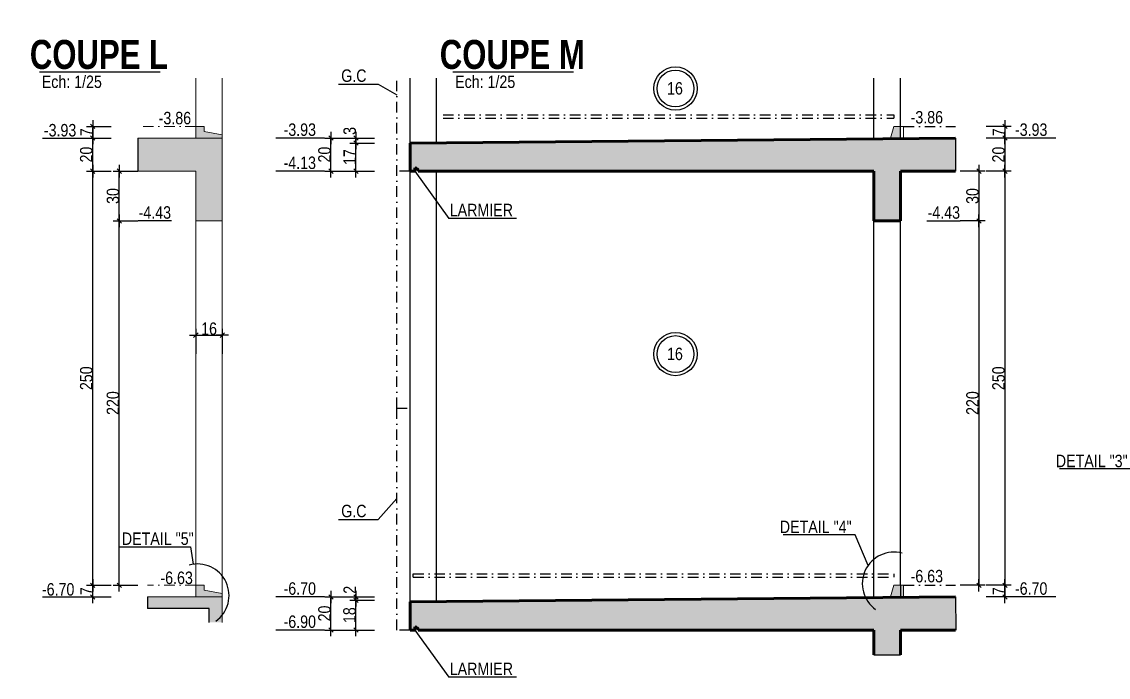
# Model space of a CAD drawing. Header units: millimetres. Extents: x 0 to 26138, y -32652 to 0.
# Drawn here: x 21548 to 22860, y -31818 to -31027 of the extents above; entities that cross this region are included whole.
import ezdxf
from ezdxf.enums import TextEntityAlignment as Align

# ---------------------------------------------------------------- set-up
doc = ezdxf.new("R2010")
doc.units = ezdxf.units.MM
doc.linetypes.add('TIRETPTX2', pattern=[50.8, 25.4, -12.7, 0, -12.7])
for name, color, linetype in [('01_cote_gen', 4, 'Continuous'), ('01_linteaux', 2, 'Continuous'), ('01_poch_BN', 9, 'Continuous'), ('01_poch_murs', 253, 'Continuous'), ('01_texte', 230, 'Continuous'), ('AA_COTES', 2, 'Continuous')]:
    doc.layers.add(name, color=color, linetype=linetype)
doc.layers.add('01_murs_coup', color=5, linetype='Continuous', lineweight=60)
doc.layers.add('01_tram_axes', color=2, linetype='TIRETPTX2', lineweight=9)
doc.styles.add('ARIAL NA', font='ARIALN.TTF')
doc.styles.add('impact', font='impact.ttf')
doc.styles.add('STYLE2', font='ARIALN.TTF')
doc.dimstyles.new('JB25', dxfattribs={"dimscale": 0.1, "dimtxt": 150, "dimasz": 15, "dimexe": 0.1, "dimexo": 0.1, "dimgap": 0.09, "dimtad": 1, "dimdec": 1, "dimlfac": 0.5, "dimdsep": 46, "dimtxsty": 'STYLE2', "dimblk1": 'BOND_G', "dimblk2": 'BOND_D', "dimsah": 1, "dimcen": 1.5, "dimdle": 0.01, "dimse1": 1, "dimse2": 1, "dimclrd": 4, "dimclre": 2, "dimclrt": 6, "dimazin": 2, "dimtfac": 2.333333, "dimtdec": 1, "dimtix": 1, "dimtmove": 2, "dimatfit": 3, "dimldrblk": 'BOND_G', "dimfxl": 1, "dimtolj": 1, "dimtzin": 0, "dimarcsym": 0})

# ---------------------------------------------------------------- blocks, each defined once
blk = doc.blocks.new('BOND_G')
at = {"layer": 'AA_COTES', "color": 0}
for p, q in [((0, -5), (0, 15)), ((5, 0), (-5, 0)), ((1.77, 1.77), (-1.77, -1.77))]:
    blk.add_line(p, q, dxfattribs=at)
blk = doc.blocks.new('BOND_D')
at = {"layer": 'AA_COTES', "color": 0}
for p, q in [((5, 0), (-5, 0)), ((-1.77, -1.77), (1.77, 1.77)), ((0, 5), (0, -15))]:
    blk.add_line(p, q, dxfattribs=at)
blk = doc.blocks.new('*D3387')
at = {"layer": '01_cote_gen', "color": 4, "lineweight": -2, "ltscale": 0.1, "transparency": 16777216}
blk.add_line((21759.7, -31405.2), (21788.7, -31405.2), dxfattribs=at)
at = {"layer": 'Defpoints', "color": 0, "ltscale": 0.1, "transparency": 16777216}
for p in [(21758.2, -31416.1), (21790.2, -31405.2), (21790.2, -31413.5)]:
    blk.add_point(p, dxfattribs=at)
at = {"layer": '01_cote_gen', "color": 4, "lineweight": -2, "ltscale": 0.1, "transparency": 16777216, "xscale": 1.5, "yscale": 1.5, "zscale": 1.5, "rotation": 180}
blk.add_blockref('BOND_G', (21758.2, -31405.2), dxfattribs=at)
at = {"layer": '01_cote_gen', "color": 4, "lineweight": -2, "ltscale": 0.1, "transparency": 16777216, "xscale": 1.5, "yscale": 1.5, "zscale": 1.5}
blk.add_blockref('BOND_D', (21790.2, -31405.2), dxfattribs=at)
at = {"layer": '01_cote_gen', "color": 6, "ltscale": 0.1, "transparency": 16777216, "insert": (21774.2, -31397.5), "char_height": 15, "attachment_point": 5, "style": 'STYLE2'}
blk.add_mtext('\\A1;16', dxfattribs=at)
blk = doc.blocks.new('*D3388')
at = {"layer": '01_cote_gen', "color": 4, "lineweight": -2, "ltscale": 0.1, "transparency": 16777216}
blk.add_line((21633.7, -31719.7), (21633.7, -31708.7), dxfattribs=at)
at = {"layer": 'Defpoints', "color": 0, "ltscale": 0.1, "transparency": 16777216}
for p in [(21633.7, -31707.2), (21700, -31707.2), (21700, -31721.2)]:
    blk.add_point(p, dxfattribs=at)
at = {"layer": '01_cote_gen', "color": 4, "lineweight": -2, "ltscale": 0.1, "transparency": 16777216, "xscale": 1.5, "yscale": 1.5, "zscale": 1.5}
for name, p, rotation in [('BOND_D', (21633.7, -31707.2), 90), ('BOND_G', (21633.7, -31721.2), 270)]:
    blk.add_blockref(name, p, dxfattribs=dict(at, rotation=rotation))
at = {"layer": '01_cote_gen', "color": 6, "ltscale": 0.1, "transparency": 16777216, "insert": (21626.2, -31714.2), "char_height": 15, "attachment_point": 5, "rotation": 90, "style": 'STYLE2'}
blk.add_mtext('\\A1;7', dxfattribs=at)
blk = doc.blocks.new('*D3389')
at = {"layer": '01_cote_gen', "color": 4, "lineweight": -2, "ltscale": 0.1, "transparency": 16777216}
blk.add_line((21633.7, -31705.7), (21633.7, -31208.7), dxfattribs=at)
at = {"layer": 'Defpoints', "color": 0, "ltscale": 0.1, "transparency": 16777216}
for p in [(21633.7, -31207.2), (21688.4, -31207.2), (21656.2, -31707.2)]:
    blk.add_point(p, dxfattribs=at)
at = {"layer": '01_cote_gen', "color": 4, "lineweight": -2, "ltscale": 0.1, "transparency": 16777216, "xscale": 1.5, "yscale": 1.5, "zscale": 1.5}
for name, p, rotation in [('BOND_D', (21633.7, -31207.2), 90), ('BOND_G', (21633.7, -31707.2), 270)]:
    blk.add_blockref(name, p, dxfattribs=dict(at, rotation=rotation))
at = {"layer": '01_cote_gen', "color": 6, "ltscale": 0.1, "transparency": 16777216, "insert": (21626, -31457.2), "char_height": 15, "attachment_point": 5, "rotation": 90, "style": 'STYLE2'}
blk.add_mtext('\\A1;250', dxfattribs=at)
blk = doc.blocks.new('*D3390')
at = {"layer": '01_cote_gen', "color": 4, "lineweight": -2, "ltscale": 0.1, "transparency": 16777216}
blk.add_line((21633.7, -31205.7), (21633.7, -31168.7), dxfattribs=at)
at = {"layer": 'Defpoints', "color": 0, "ltscale": 0.1, "transparency": 16777216}
for p in [(21633.7, -31167.2), (21688.4, -31167.2), (21688.4, -31207.2)]:
    blk.add_point(p, dxfattribs=at)
at = {"layer": '01_cote_gen', "color": 4, "lineweight": -2, "ltscale": 0.1, "transparency": 16777216, "xscale": 1.5, "yscale": 1.5, "zscale": 1.5}
for name, p, rotation in [('BOND_D', (21633.7, -31167.2), 90), ('BOND_G', (21633.7, -31207.2), 270)]:
    blk.add_blockref(name, p, dxfattribs=dict(at, rotation=rotation))
at = {"layer": '01_cote_gen', "color": 6, "ltscale": 0.1, "transparency": 16777216, "insert": (21626, -31187.2), "char_height": 15, "attachment_point": 5, "rotation": 90, "style": 'STYLE2'}
blk.add_mtext('\\A1;20', dxfattribs=at)
blk = doc.blocks.new('*D3391')
at = {"layer": '01_cote_gen', "color": 4, "lineweight": -2, "ltscale": 0.1, "transparency": 16777216}
blk.add_line((21665.8, -31265.7), (21665.8, -31208.7), dxfattribs=at)
at = {"layer": 'Defpoints', "color": 0, "ltscale": 0.1, "transparency": 16777216}
for p in [(21665.8, -31207.2), (21758.2, -31207.2), (21758.2, -31267.2)]:
    blk.add_point(p, dxfattribs=at)
at = {"layer": '01_cote_gen', "color": 4, "lineweight": -2, "ltscale": 0.1, "transparency": 16777216, "xscale": 1.5, "yscale": 1.5, "zscale": 1.5}
for name, p, rotation in [('BOND_D', (21665.8, -31207.2), 90), ('BOND_G', (21665.8, -31267.2), 270)]:
    blk.add_blockref(name, p, dxfattribs=dict(at, rotation=rotation))
at = {"layer": '01_cote_gen', "color": 6, "ltscale": 0.1, "transparency": 16777216, "insert": (21658.2, -31237.2), "char_height": 15, "attachment_point": 5, "rotation": 90, "style": 'STYLE2'}
blk.add_mtext('\\A1;30', dxfattribs=at)
blk = doc.blocks.new('*D3392')
at = {"layer": '01_cote_gen', "color": 4, "lineweight": -2, "ltscale": 0.1, "transparency": 16777216}
blk.add_line((21665.8, -31705.7), (21665.8, -31268.7), dxfattribs=at)
at = {"layer": 'Defpoints', "color": 0, "ltscale": 0.1, "transparency": 16777216}
for p in [(21665.8, -31267.2), (21688.3, -31267.2), (21699.8, -31707.2)]:
    blk.add_point(p, dxfattribs=at)
at = {"layer": '01_cote_gen', "color": 4, "lineweight": -2, "ltscale": 0.1, "transparency": 16777216, "xscale": 1.5, "yscale": 1.5, "zscale": 1.5}
for name, p, rotation in [('BOND_D', (21665.8, -31267.2), 90), ('BOND_G', (21665.8, -31707.2), 270)]:
    blk.add_blockref(name, p, dxfattribs=dict(at, rotation=rotation))
at = {"layer": '01_cote_gen', "color": 6, "ltscale": 0.1, "transparency": 16777216, "insert": (21658.2, -31487.2), "char_height": 15, "attachment_point": 5, "rotation": 90, "style": 'STYLE2'}
blk.add_mtext('\\A1;220', dxfattribs=at)
blk = doc.blocks.new('*D3393')
at = {"layer": '01_cote_gen', "color": 4, "lineweight": -2, "ltscale": 0.1, "transparency": 16777216}
blk.add_line((21633.7, -31165.7), (21633.7, -31154.7), dxfattribs=at)
at = {"layer": 'Defpoints', "color": 0, "ltscale": 0.1, "transparency": 16777216}
for p in [(21633.7, -31153.2), (21698.8, -31153.2), (21698.8, -31167.2)]:
    blk.add_point(p, dxfattribs=at)
at = {"layer": '01_cote_gen', "color": 4, "lineweight": -2, "ltscale": 0.1, "transparency": 16777216, "xscale": 1.5, "yscale": 1.5, "zscale": 1.5}
for name, p, rotation in [('BOND_D', (21633.7, -31153.2), 90), ('BOND_G', (21633.7, -31167.2), 270)]:
    blk.add_blockref(name, p, dxfattribs=dict(at, rotation=rotation))
at = {"layer": '01_cote_gen', "color": 6, "ltscale": 0.1, "transparency": 16777216, "insert": (21626.2, -31160.2), "char_height": 15, "attachment_point": 5, "rotation": 90, "style": 'STYLE2'}
blk.add_mtext('\\A1;7', dxfattribs=at)
blk = doc.blocks.new('*D3394')
at = {"layer": '01_cote_gen', "color": 4, "lineweight": -2, "transparency": 16777216}
blk.add_line((22735.1, -31708.7), (22735.1, -31719.7), dxfattribs=at)
at = {"layer": 'Defpoints', "color": 0, "transparency": 16777216}
for p in [(22712.1, -31707.2, 10), (22712.1, -31721.2), (22735.1, -31721.2)]:
    blk.add_point(p, dxfattribs=at)
at = {"layer": '01_cote_gen', "color": 4, "lineweight": -2, "transparency": 16777216, "xscale": 1.5, "yscale": 1.5, "zscale": 1.5}
for name, p, rotation in [('BOND_G', (22735.1, -31707.2), 90), ('BOND_D', (22735.1, -31721.2), 270)]:
    blk.add_blockref(name, p, dxfattribs=dict(at, rotation=rotation))
at = {"layer": '01_cote_gen', "color": 6, "transparency": 16777216, "insert": (22727.6, -31714.2), "char_height": 15, "attachment_point": 5, "rotation": 90, "style": 'STYLE2'}
blk.add_mtext('\\A1;7', dxfattribs=at)
blk = doc.blocks.new('*D3395')
at = {"layer": '01_cote_gen', "color": 4, "lineweight": -2, "transparency": 16777216}
blk.add_line((22735.1, -31154.7), (22735.1, -31165.7), dxfattribs=at)
at = {"layer": 'Defpoints', "color": 0, "transparency": 16777216}
for p in [(22712.1, -31153.2, 10), (22712.1, -31167.2), (22735.1, -31167.2)]:
    blk.add_point(p, dxfattribs=at)
at = {"layer": '01_cote_gen', "color": 4, "lineweight": -2, "transparency": 16777216, "xscale": 1.5, "yscale": 1.5, "zscale": 1.5}
for name, p, rotation in [('BOND_G', (22735.1, -31153.2), 90), ('BOND_D', (22735.1, -31167.2), 270)]:
    blk.add_blockref(name, p, dxfattribs=dict(at, rotation=rotation))
at = {"layer": '01_cote_gen', "color": 6, "transparency": 16777216, "insert": (22727.6, -31160.2), "char_height": 15, "attachment_point": 5, "rotation": 90, "style": 'STYLE2'}
blk.add_mtext('\\A1;7', dxfattribs=at)
blk = doc.blocks.new('*D3396')
at = {"layer": '01_cote_gen', "color": 4, "lineweight": -2, "ltscale": 0.1, "transparency": 16777216}
blk.add_line((22735.1, -31168.7), (22735.1, -31205.7), dxfattribs=at)
at = {"layer": 'Defpoints', "color": 0, "ltscale": 0.1, "transparency": 16777216}
for p in [(22679.2, -31167.2), (22679.2, -31207.2), (22735.1, -31207.2)]:
    blk.add_point(p, dxfattribs=at)
at = {"layer": '01_cote_gen', "color": 4, "lineweight": -2, "ltscale": 0.1, "transparency": 16777216, "xscale": 1.5, "yscale": 1.5, "zscale": 1.5}
for name, p, rotation in [('BOND_G', (22735.1, -31167.2), 90), ('BOND_D', (22735.1, -31207.2), 270)]:
    blk.add_blockref(name, p, dxfattribs=dict(at, rotation=rotation))
at = {"layer": '01_cote_gen', "color": 6, "ltscale": 0.1, "transparency": 16777216, "insert": (22727.4, -31187.2), "char_height": 15, "attachment_point": 5, "rotation": 90, "style": 'STYLE2'}
blk.add_mtext('\\A1;20', dxfattribs=at)
blk = doc.blocks.new('*D3397')
at = {"layer": '01_cote_gen', "color": 4, "lineweight": -2, "ltscale": 0.1, "transparency": 16777216}
blk.add_line((22703.7, -31208.7), (22703.7, -31265.7), dxfattribs=at)
at = {"layer": 'Defpoints', "color": 0, "ltscale": 0.1, "transparency": 16777216}
for p in [(22614.5, -31207.2), (22581.2, -31267.2), (22703.7, -31267.2)]:
    blk.add_point(p, dxfattribs=at)
at = {"layer": '01_cote_gen', "color": 4, "lineweight": -2, "ltscale": 0.1, "transparency": 16777216, "xscale": 1.5, "yscale": 1.5, "zscale": 1.5}
for name, p, rotation in [('BOND_G', (22703.7, -31207.2), 90), ('BOND_D', (22703.7, -31267.2), 270)]:
    blk.add_blockref(name, p, dxfattribs=dict(at, rotation=rotation))
at = {"layer": '01_cote_gen', "color": 6, "ltscale": 0.1, "transparency": 16777216, "insert": (22696, -31237.2), "char_height": 15, "attachment_point": 5, "rotation": 90, "style": 'STYLE2'}
blk.add_mtext('\\A1;30', dxfattribs=at)
blk = doc.blocks.new('*D3398')
at = {"layer": '01_cote_gen', "color": 4, "lineweight": -2, "ltscale": 0.1, "transparency": 16777216}
blk.add_line((22735.1, -31208.7), (22735.1, -31705.7), dxfattribs=at)
at = {"layer": 'Defpoints', "color": 0, "ltscale": 0.1, "transparency": 16777216}
for p in [(22647.8, -31207.2), (22648.3, -31707.2), (22735.1, -31707.2)]:
    blk.add_point(p, dxfattribs=at)
at = {"layer": '01_cote_gen', "color": 4, "lineweight": -2, "ltscale": 0.1, "transparency": 16777216, "xscale": 1.5, "yscale": 1.5, "zscale": 1.5}
for name, p, rotation in [('BOND_G', (22735.1, -31207.2), 90), ('BOND_D', (22735.1, -31707.2), 270)]:
    blk.add_blockref(name, p, dxfattribs=dict(at, rotation=rotation))
at = {"layer": '01_cote_gen', "color": 6, "ltscale": 0.1, "transparency": 16777216, "insert": (22727.4, -31457.2), "char_height": 15, "attachment_point": 5, "rotation": 90, "style": 'STYLE2'}
blk.add_mtext('\\A1;250', dxfattribs=at)
blk = doc.blocks.new('*D3400')
at = {"layer": '01_cote_gen', "color": 4, "lineweight": -2, "ltscale": 0.1, "transparency": 16777216}
blk.add_line((21951.5, -31205.7), (21951.5, -31174.7), dxfattribs=at)
at = {"layer": 'Defpoints', "color": 0, "ltscale": 0.1, "transparency": 16777216}
for p in [(21951.5, -31173.2), (22016.8, -31173.2), (22016.8, -31207.2)]:
    blk.add_point(p, dxfattribs=at)
at = {"layer": '01_cote_gen', "color": 4, "lineweight": -2, "ltscale": 0.1, "transparency": 16777216, "xscale": 1.5, "yscale": 1.5, "zscale": 1.5}
for name, p, rotation in [('BOND_D', (21951.5, -31173.2), 90), ('BOND_G', (21951.5, -31207.2), 270)]:
    blk.add_blockref(name, p, dxfattribs=dict(at, rotation=rotation))
at = {"layer": '01_cote_gen', "color": 6, "ltscale": 0.1, "transparency": 16777216, "insert": (21944, -31190.2), "char_height": 15, "attachment_point": 5, "rotation": 90, "style": 'STYLE2'}
blk.add_mtext('\\A1;17', dxfattribs=at)
blk = doc.blocks.new('*D3401')
at = {"layer": '01_cote_gen', "color": 4, "lineweight": -2, "ltscale": 0.1, "transparency": 16777216}
blk.add_line((21951.5, -31171.7), (21951.5, -31168.7), dxfattribs=at)
at = {"layer": 'Defpoints', "color": 0, "ltscale": 0.1, "transparency": 16777216}
for p in [(21951.5, -31167.2), (22469, -31167.2), (21974, -31173.2)]:
    blk.add_point(p, dxfattribs=at)
at = {"layer": '01_cote_gen', "color": 4, "lineweight": -2, "ltscale": 0.1, "transparency": 16777216, "xscale": 1.5, "yscale": 1.5, "zscale": 1.5}
for name, p, rotation in [('BOND_D', (21951.5, -31167.2), 90), ('BOND_G', (21951.5, -31173.2), 270)]:
    blk.add_blockref(name, p, dxfattribs=dict(at, rotation=rotation))
at = {"layer": '01_cote_gen', "color": 6, "ltscale": 0.1, "transparency": 16777216, "insert": (21944, -31158.6), "char_height": 15, "attachment_point": 5, "rotation": 90, "style": 'STYLE2'}
blk.add_mtext('\\A1;3', dxfattribs=at)
blk = doc.blocks.new('*D3399')
at = {"layer": '01_cote_gen', "color": 4, "lineweight": -2, "ltscale": 0.1, "transparency": 16777216}
blk.add_line((21921.3, -31205.7), (21921.3, -31168.7), dxfattribs=at)
at = {"layer": 'Defpoints', "color": 0, "ltscale": 0.1, "transparency": 16777216}
for p in [(21921.3, -31167.2), (21974, -31167.2), (21974, -31207.2)]:
    blk.add_point(p, dxfattribs=at)
at = {"layer": '01_cote_gen', "color": 4, "lineweight": -2, "ltscale": 0.1, "transparency": 16777216, "xscale": 1.5, "yscale": 1.5, "zscale": 1.5}
for name, p, rotation in [('BOND_D', (21921.3, -31167.2), 90), ('BOND_G', (21921.3, -31207.2), 270)]:
    blk.add_blockref(name, p, dxfattribs=dict(at, rotation=rotation))
at = {"layer": '01_cote_gen', "color": 6, "ltscale": 0.1, "transparency": 16777216, "insert": (21913.6, -31187.2), "char_height": 15, "attachment_point": 5, "rotation": 90, "style": 'STYLE2'}
blk.add_mtext('\\A1;20', dxfattribs=at)
blk = doc.blocks.new('*D3402')
at = {"layer": '01_cote_gen', "color": 4, "lineweight": -2, "ltscale": 0.1, "transparency": 16777216}
blk.add_line((21951.5, -31759.7), (21951.5, -31726.7), dxfattribs=at)
at = {"layer": 'Defpoints', "color": 0, "ltscale": 0.1, "transparency": 16777216}
for p in [(21951.5, -31725.2), (22016.8, -31725.2), (22016.8, -31761.2)]:
    blk.add_point(p, dxfattribs=at)
at = {"layer": '01_cote_gen', "color": 4, "lineweight": -2, "ltscale": 0.1, "transparency": 16777216, "xscale": 1.5, "yscale": 1.5, "zscale": 1.5}
for name, p, rotation in [('BOND_D', (21951.5, -31725.2), 90), ('BOND_G', (21951.5, -31761.2), 270)]:
    blk.add_blockref(name, p, dxfattribs=dict(at, rotation=rotation))
at = {"layer": '01_cote_gen', "color": 6, "ltscale": 0.1, "transparency": 16777216, "insert": (21943.8, -31743.2), "char_height": 15, "attachment_point": 5, "rotation": 90, "style": 'STYLE2'}
blk.add_mtext('\\A1;18', dxfattribs=at)
blk = doc.blocks.new('*D3403')
at = {"layer": '01_cote_gen', "color": 4, "lineweight": -2, "ltscale": 0.1, "transparency": 16777216}
blk.add_line((21951.5, -31723.7), (21951.5, -31722.7), dxfattribs=at)
at = {"layer": 'Defpoints', "color": 0, "ltscale": 0.1, "transparency": 16777216}
for p in [(21951.5, -31721.2), (21974, -31725.2), (22469, -31721.2)]:
    blk.add_point(p, dxfattribs=at)
at = {"layer": '01_cote_gen', "color": 4, "lineweight": -2, "ltscale": 0.1, "transparency": 16777216, "xscale": 1.5, "yscale": 1.5, "zscale": 1.5}
for name, p, rotation in [('BOND_D', (21951.5, -31721.2), 90), ('BOND_G', (21951.5, -31725.2), 270)]:
    blk.add_blockref(name, p, dxfattribs=dict(at, rotation=rotation))
at = {"layer": '01_cote_gen', "color": 6, "ltscale": 0.1, "transparency": 16777216, "insert": (21944, -31712.6), "char_height": 15, "attachment_point": 5, "rotation": 90, "style": 'STYLE2'}
blk.add_mtext('\\A1;2', dxfattribs=at)
blk = doc.blocks.new('*D3404')
at = {"layer": '01_cote_gen', "color": 4, "lineweight": -2, "ltscale": 0.1, "transparency": 16777216}
blk.add_line((21921.3, -31759.7), (21921.3, -31722.7), dxfattribs=at)
at = {"layer": 'Defpoints', "color": 0, "ltscale": 0.1, "transparency": 16777216}
for p in [(21921.3, -31721.2), (21974, -31721.2), (21974, -31761.2)]:
    blk.add_point(p, dxfattribs=at)
at = {"layer": '01_cote_gen', "color": 4, "lineweight": -2, "ltscale": 0.1, "transparency": 16777216, "xscale": 1.5, "yscale": 1.5, "zscale": 1.5}
for name, p, rotation in [('BOND_D', (21921.3, -31721.2), 90), ('BOND_G', (21921.3, -31761.2), 270)]:
    blk.add_blockref(name, p, dxfattribs=dict(at, rotation=rotation))
at = {"layer": '01_cote_gen', "color": 6, "ltscale": 0.1, "transparency": 16777216, "insert": (21913.6, -31741.2), "char_height": 15, "attachment_point": 5, "rotation": 90, "style": 'STYLE2'}
blk.add_mtext('\\A1;20', dxfattribs=at)
blk = doc.blocks.new('*D3425')
at = {"layer": '01_cote_gen', "color": 4, "lineweight": -2, "ltscale": 0.1, "transparency": 16777216}
blk.add_line((22703.7, -31268.7), (22703.7, -31705.7), dxfattribs=at)
at = {"layer": 'Defpoints', "color": 0, "ltscale": 0.1, "transparency": 16777216}
for p in [(22681.2, -31267.2), (22675.4, -31707.2, 10), (22703.7, -31707.2)]:
    blk.add_point(p, dxfattribs=at)
at = {"layer": '01_cote_gen', "color": 4, "lineweight": -2, "ltscale": 0.1, "transparency": 16777216, "xscale": 1.5, "yscale": 1.5, "zscale": 1.5}
for name, p, rotation in [('BOND_G', (22703.7, -31267.2), 90), ('BOND_D', (22703.7, -31707.2), 270)]:
    blk.add_blockref(name, p, dxfattribs=dict(at, rotation=rotation))
at = {"layer": '01_cote_gen', "color": 6, "ltscale": 0.1, "transparency": 16777216, "insert": (22696, -31487.2), "char_height": 15, "attachment_point": 5, "rotation": 90, "style": 'STYLE2'}
blk.add_mtext('\\A1;220', dxfattribs=at)

msp = doc.modelspace()

# ---------------------------------------------------------------- hatches: boundary and pattern name
at = {"layer": '01_poch_BN', "ltscale": 0.1}
h = msp.add_hatch(color=256, dxfattribs=at)
h.dxf.hatch_style = 1
h.paths.add_polyline_path([(21688.35, -31167.2), (21790.22, -31167.2), (21790.22, -31267.2), (21758.22, -31267.2), (21758.22, -31207.2), (21688.35, -31207.2)])
h.paths.add_polyline_path([(21758.22, -31153.2), (21768.22, -31153.2), (21768.22, -31159.2), (21790.22, -31163.2), (21790.22, -31167.2), (21758.22, -31167.2)])
h.paths.add_polyline_path([(21700, -31721.2), (21790.22, -31721.2), (21790.22, -31751.93), (21774.49, -31751.93), (21774.49, -31735.12), (21700, -31735.12)])
h.paths.add_polyline_path([(21758.22, -31707.2), (21768.22, -31707.2), (21768.22, -31713.2), (21790.22, -31717.2), (21790.22, -31721.2), (21758.22, -31721.2)])
h = msp.add_hatch(color=256, dxfattribs=at)
h.dxf.hatch_style = 1
h.paths.add_polyline_path([(22675.38, -31167.2), (22016.82, -31173.2), (22016.82, -31207.2), (22022.82, -31207.2), (22022.82, -31203.2, -0.4142136), (22026.82, -31207.2), (22576.82, -31207.2), (22576.82, -31267.2), (22608.82, -31267.2), (22608.82, -31207.2), (22675.38, -31207.2)])
h.paths.add_polyline_path([(22608.82, -31153.2), (22600.82, -31153.2), (22596.61, -31167.91), (22608.82, -31167.8)])
h.paths.add_polyline_path([(22016.82, -31727.2), (22016.82, -31761.2), (22022.82, -31761.2), (22022.82, -31757.2, -0.4142136), (22026.82, -31761.2), (22576.82, -31761.2), (22576.82, -31791.23), (22608.82, -31791.23), (22608.82, -31761.2), (22675.74, -31761.2), (22675.38, -31721.2)])
h.paths.add_polyline_path([(22612.82, -31707.2), (22600.82, -31707.2), (22596.61, -31721.91), (22612.82, -31721.77)])
at = {"layer": '01_poch_murs', "ltscale": 0.1}
h = msp.add_hatch(dxfattribs=at)
h.set_pattern_fill('SACNCR', color=256, scale=10, angle=90)
h.set_pattern_definition([(135, (0, -5453.817), (-16.83798, -16.83798), []), (135, (1e-15, -5436.98), (-16.83798, -16.83798), [0, -23.8125])])
edge = h.paths.add_edge_path()
edge.add_arc((20598.56, -30337.54), 30.98, 0, 360)
h.paths.add_polyline_path([(21308.22, -29877.21), (21033.22, -29877.23), (21033.22, -29877.24), (20931.22, -29877.24), (20558.22, -29877.24), (20558.22, -29911.24), (20558.22, -30013.24), (20558.22, -30501.22), (20558.22, -30603.22), (20558.22, -31094.23), (20581.22, -31094.23), (20683.22, -31094.23), (20688.22, -31094.23), (20688.22, -30894.21), (20688.22, -30792.21), (20688.22, -30608.21), (20710.18, -30608.21), (20710.18, -30443.21), (20687.22, -30443.21), (20687.22, -30022.21), (20767.22, -30022.21), (20869.22, -30022.21), (20967.22, -30022.21), (21069.22, -30022.21), (21308.22, -30022.21)])
h.paths.add_polyline_path([(21703.22, -30007.23), (21703.22, -29877.23), (21577.22, -29877.23), (21310.22, -29877.23), (21310.22, -30007.23), (21577.22, -30007.23)])

# ---------------------------------------------------------------- linework, layer by layer
at = {"layer": '01_cote_gen', "ltscale": 0.1}
msp.add_line((22608.82, -31707.2, 9.25), (22608.82, -31721.8, 9.25), dxfattribs=at)
at = {"layer": '01_linteaux', "lineweight": 0}
for p, q in [((21758.22, -31095.05), (21758.22, -31153.2)), ((21790.22, -31095.05), (21790.22, -31163.2)), ((21758.22, -31267.2), (21758.22, -31707.2)), ((21790.22, -31267.2), (21790.22, -31717.2))]:
    msp.add_line(p, q, dxfattribs=at)
at = {"layer": '01_linteaux', "linetype": 'TIRETPTX2', "ltscale": 0.5}
for p, q in [((22000.82, -31493.2), (22000.82, -31095.05)), ((22056.8, -31139.2, 9.77), (22600.78, -31139.2, 9.77)), ((22600.8, -31139.2, 9.77), (22600.8, -31143.2, 9.77)), ((22056.8, -31143.2, 9.77), (22600.78, -31143.2, 9.77)), ((22612.82, -31153.2, 9.25), (22675.38, -31153.2, 9.99)), ((22016.82, -31207.2), (22000.82, -31207.2)), ((22000.82, -31761.2), (22000.82, -31493.2)), ((22000.82, -31493.2, 9.77), (22016.82, -31493.2, 9.77)), ((22020.82, -31693.2, 9.77), (22600.78, -31693.2, 9.77)), ((22600.8, -31693.2, 9.77), (22600.8, -31697.2, 9.77)), ((22020.82, -31697.2, 9.77), (22600.78, -31697.2, 9.77)), ((22612.82, -31707.2, 9.25), (22675.38, -31707.2, 9.99)), ((22016.82, -31761.2), (22000.82, -31761.2)), ((22016.82, -31761.2), (22000.82, -31761.2))]:
    msp.add_line(p, q, dxfattribs=at)
at = {"layer": '01_linteaux'}
for p, q in [((22016.82, -31173.2), (22016.82, -31095.05)), ((22048.82, -31172.9), (22048.82, -31095.05)), ((22576.82, -31168.09), (22576.82, -31095.05)), ((22608.82, -31167.8), (22608.82, -31095.05)), ((22016.82, -31727.2), (22016.82, -31207.2)), ((22048.82, -31726.9), (22048.82, -31207.2)), ((22576.82, -31721.2), (22576.82, -31267.2)), ((22608.82, -31707.2), (22608.82, -31267.2)), ((22020.82, -31697.2), (22020.82, -31693.2))]:
    msp.add_line(p, q, dxfattribs=at)
at = {"layer": '01_murs_coup', "linetype": 'Continuous', "lineweight": 0}
for p, q in [((21758.22, -31153.2), (21758.22, -31167.2)), ((21758.22, -31153.2), (21768.22, -31153.2)), ((21768.22, -31153.2), (21768.22, -31159.2)), ((22596.79, -31167.29, 9.25), (22600.82, -31153.2, 9.25)), ((22612.82, -31153.2, 9.25), (22600.82, -31153.2, 9.25)), ((22612.82, -31153.2, 9.25), (22612.82, -31167.2, 9.25)), ((21790.22, -31167.2), (21688.35, -31167.2)), ((21790.22, -31163.2), (21768.22, -31159.2)), ((21790.22, -31163.2), (21790.22, -31167.2)), ((21790.22, -31167.2), (21790.22, -31267.2)), ((21758.22, -31207.2), (21688.35, -31207.2)), ((21758.22, -31207.2), (21758.22, -31267.2)), ((21790.22, -31267.2), (21758.22, -31267.2)), ((21758.22, -31707.2), (21758.22, -31721.2)), ((21758.22, -31707.2), (21768.22, -31707.2)), ((21768.22, -31707.2), (21768.22, -31713.2)), ((21790.22, -31717.2), (21768.22, -31713.2)), ((21790.22, -31717.2), (21790.22, -31721.2)), ((22596.79, -31721.29, 9.25), (22600.82, -31707.2, 9.25)), ((22612.82, -31707.2, 9.25), (22600.82, -31707.2, 9.25)), ((22612.82, -31707.2, 9.25), (22612.82, -31721.2, 9.25)), ((21790.22, -31721.2), (21700, -31721.2)), ((21790.22, -31721.2), (21790.22, -31751.93))]:
    msp.add_line(p, q, dxfattribs=at)
at = {"layer": '01_murs_coup'}
for p, q in [((22016.82, -31173.2), (22675.38, -31167.2)), ((22016.82, -31207.2), (22016.82, -31173.2)), ((22016.82, -31207.2), (22022.82, -31207.2)), ((22022.82, -31207.2), (22022.82, -31203.2)), ((22026.82, -31207.2), (22576.82, -31207.2)), ((22576.82, -31267.2), (22576.82, -31207.2)), ((22608.82, -31207.2), (22675.38, -31207.2)), ((22608.82, -31267.2), (22608.82, -31207.2)), ((22576.82, -31267.2), (22608.82, -31267.2)), ((22016.82, -31727.2), (22675.38, -31721.2)), ((22016.82, -31761.2), (22016.82, -31727.2)), ((22022.82, -31761.2), (22022.82, -31757.2)), ((22016.82, -31761.2), (22022.82, -31761.2)), ((22026.82, -31761.2), (22576.82, -31761.2)), ((22576.82, -31791.23), (22576.82, -31761.2)), ((22608.82, -31761.2), (22675.38, -31761.2)), ((22608.82, -31791.23), (22608.82, -31761.2))]:
    msp.add_line(p, q, dxfattribs=at)
for centre in [(22022.82, -31207.2), (22022.82, -31761.2)]:
    msp.add_arc(centre, 4, 0, 90, dxfattribs=at)
at = {"layer": '01_poch_BN', "ltscale": 0.1}
for p, q in [((21688.35, -31167.2), (21688.35, -31207.2)), ((22675.38, -31167.2), (22675.38, -31207.2)), ((21700, -31721.2), (21700, -31735.12)), ((22675.38, -31721.2), (22675.74, -31761.2)), ((21774.49, -31735.12), (21700, -31735.12)), ((21774.49, -31751.93), (21774.49, -31735.12)), ((22576.82, -31791.23), (22608.82, -31791.23))]:
    msp.add_line(p, q, dxfattribs=at)
at = {"layer": '01_texte'}
for p, q in [((21569.45, -31087.36), (21715.05, -31087.36)), ((22068.53, -31087.36), (22214.14, -31087.36)), ((21930.55, -31102.05), (21978.31, -31102.05)), ((21978.31, -31102.05), (22000.82, -31114.92)), ((21573.14, -31167.2), (21627.14, -31167.2)), ((21913.76, -31167.2), (21854.93, -31167.2)), ((22796.61, -31167.2), (22742.61, -31167.2)), ((21913.76, -31207.2), (21854.93, -31207.2)), ((22022.82, -31207.2), (22063.88, -31264.2)), ((21728.91, -31267.2), (21688.51, -31267.2)), ((22145.41, -31264.2), (22063.88, -31264.2)), ((22640.82, -31267.2), (22681.22, -31267.2)), ((22887.51, -31566.72), (22800.79, -31566.72)), ((21978.31, -31627.65), (22000.82, -31602.35)), ((21930.55, -31627.65), (21978.31, -31627.65)), ((22554.26, -31646.3, 9.77), (22467.54, -31646.3, 9.77)), ((22569.91, -31683.22, 9.77), (22554.26, -31646.3, 9.77)), ((21665.11, -31660.56), (21751.83, -31660.56)), ((21751.83, -31660.56), (21754.85, -31681.76)), ((21573.14, -31721.2), (21627.14, -31721.2)), ((21913.76, -31721.2), (21854.93, -31721.2)), ((22796.61, -31721.2), (22742.61, -31721.2)), ((21913.76, -31761.2), (21854.93, -31761.2)), ((22022.82, -31761.2), (22063.88, -31818.2)), ((22145.41, -31818.2), (22063.88, -31818.2))]:
    msp.add_line(p, q, dxfattribs=at)
for centre, radius in [((22337.32, -31107.41), 26.12), ((22337.32, -31107.41), 22.24), ((22337.32, -31427.99), 26.12), ((22337.32, -31427.99), 22.24)]:
    msp.add_circle(centre, radius, dxfattribs=at)
for centre, start, end in [((22601.01, -31705.23, 9.77), 74.78607, 234.73687), ((21760.22, -31719.49), 305.26313, 105.21393)]:
    msp.add_arc(centre, 38.11, start, end, dxfattribs=at)
at = {"layer": '01_tram_axes', "ltscale": 0.5}
for p, q in [((21758.22, -31153.2), (21688.35, -31153.2)), ((21758.22, -31707.2), (21699.79, -31707.2))]:
    msp.add_line(p, q, dxfattribs=at)

# ---------------------------------------------------------------- texts
at = {"layer": '01_texte', "style": 'impact'}
for s, p in [('COUPE L', (21641.26, -31066.26)), ('COUPE M', (22140.35, -31066.26))]:
    msp.add_text(s, height=35, dxfattribs=at).set_placement(p, align=Align.MIDDLE)
at = {"layer": '01_texte'}
for s, style, p in [('G.C', 'STYLE2', (21933.73, -31099.37)), ('Ech: 1/25', 'STYLE2', (21572.18, -31106.77)), ('Ech: 1/25', 'STYLE2', (22071.27, -31106.77)), ('16', 'STYLE2', (22327.13, -31114.72)), ('-3.86', 'ARIAL NA', (22621.2, -31149.6)), ('-3.93', 'ARIAL NA', (21864.13, -31164.58)), ('-3.93', 'ARIAL NA', (22747.2, -31164.58)), ('-4.13', 'ARIAL NA', (21864.13, -31204.58)), ('LARMIER', 'ARIAL NA', (22064.77, -31261.58)), ('-4.43', 'ARIAL NA', (22641.73, -31264.58)), ('16', 'STYLE2', (22327.13, -31435.3)), ('DETAIL "3"', 'ARIAL NA', (22796.53, -31564.56)), ('G.C', 'STYLE2', (21933.73, -31624.97)), ('DETAIL "4"', 'ARIAL NA', (22463.28, -31644.14, 9.77)), ('-6.63', 'ARIAL NA', (22621.2, -31703.6)), ('-6.70', 'ARIAL NA', (21864.13, -31718.58)), ('-6.70', 'ARIAL NA', (22747.2, -31718.58)), ('-6.90', 'ARIAL NA', (21864.13, -31758.58)), ('LARMIER', 'ARIAL NA', (22064.77, -31815.58))]:
    msp.add_text(s, height=15, dxfattribs=dict(at, style=style)).set_placement(p)
at = {"layer": '01_texte', "style": 'ARIAL NA'}
for s, p in [('-3.86', (21713.38, -31150.58)), ('-3.93', (21574.74, -31165.24)), ('-4.43', (21689.14, -31264.58)), ('DETAIL "5"', (21668.93, -31658.4)), ('-6.63', (21715.48, -31705.63)), ('-6.70', (21572.41, -31719.56))]:
    msp.add_text(s, height=15, rotation=360, dxfattribs=at).set_placement(p)

# ---------------------------------------------------------------- dimensions: what is measured, and where the dimension line sits
at = {"layer": '01_cote_gen', "ltscale": 0.1}
for base, p1, p2, picture, middle in [((21633.67, -31153.2), (21698.84, -31167.2), (21698.84, -31153.2), '*D3393', (21626.17, -31160.2)), ((21633.67, -31167.2), (21688.35, -31207.2), (21688.35, -31167.2), '*D3390', (21626.01, -31187.2)), ((21921.26, -31167.2), (21973.99, -31207.2), (21973.99, -31167.2), '*D3399', (21913.59, -31187.2)), ((21951.49, -31173.2), (22016.82, -31207.2), (22016.84, -31173.2), '*D3400', (21943.95, -31190.2)), ((22735.11, -31207.2), (22679.18, -31167.2), (22679.18, -31207.2), '*D3396', (22727.44, -31187.2)), ((21633.67, -31207.2), (21656.17, -31707.2), (21688.35, -31207.2), '*D3389', (21626.01, -31457.2)), ((21665.84, -31207.2), (21758.22, -31267.2), (21758.22, -31207.2), '*D3391', (21658.18, -31237.2)), ((22703.72, -31267.2), (22614.51, -31207.2), (22581.23, -31267.2), '*D3397', (22696.05, -31237.2)), ((22735.11, -31707.2), (22647.79, -31207.2), (22648.31, -31707.2), '*D3398', (22727.44, -31457.2)), ((21665.84, -31267.2), (21699.79, -31707.2), (21688.34, -31267.2), '*D3392', (21658.18, -31487.2)), ((22703.72, -31707.2), (22681.22, -31267.2), (22675.38, -31707.2, 9.99), '*D3425', (22696.05, -31487.2)), ((21633.67, -31707.2), (21700, -31721.2), (21700, -31707.2), '*D3388', (21626.17, -31714.2)), ((21921.26, -31721.2), (21973.99, -31761.2), (21973.99, -31721.2), '*D3404', (21913.59, -31741.2)), ((21951.49, -31725.2), (22016.82, -31761.2), (22016.82, -31725.2), '*D3402', (21943.82, -31743.2))]:
    dim = msp.add_linear_dim(base=base, p1=p1, p2=p2, angle=90, dimstyle='JB25', dxfattribs=at)
    dim.commit()
    dim.dimension.update_dxf_attribs({"geometry": picture, "text_midpoint": middle})
for base, p1, p2, picture, middle in [((21951.49, -31167.2), (21973.99, -31173.2), (22468.98, -31167.2), '*D3401', (21943.95, -31158.56)), ((21951.49, -31721.2), (21973.99, -31725.2), (22468.98, -31721.2), '*D3403', (21943.95, -31712.56))]:
    dim = msp.add_linear_dim(base=base, p1=p1, p2=p2, angle=90, dimstyle='JB25', dxfattribs=at)
    dim.commit()
    dim.dimension.update_dxf_attribs({"geometry": picture, "text_midpoint": middle, "dimtype": 160})
at = {"layer": '01_cote_gen'}
for base, p1, p2, picture, middle in [((22735.11, -31167.2), (22712.08, -31153.2, 9.99), (22712.08, -31167.2), '*D3395', (22727.6, -31160.2)), ((22735.11, -31721.2), (22712.08, -31707.2, 9.99), (22712.08, -31721.2), '*D3394', (22727.6, -31714.2))]:
    dim = msp.add_linear_dim(base=base, p1=p1, p2=p2, angle=90, dimstyle='JB25', dxfattribs=at)
    dim.commit()
    dim.dimension.update_dxf_attribs({"geometry": picture, "text_midpoint": middle})
at = {"layer": '01_cote_gen', "ltscale": 0.1}
dim = msp.add_linear_dim(base=(21790.22, -31405.19), p1=(21758.22, -31416.11), p2=(21790.22, -31413.46), dimstyle='JB25', dxfattribs=at)
dim.commit()
dim.dimension.update_dxf_attribs({"geometry": '*D3387', "text_midpoint": (21774.22, -31397.52)})

doc.saveas('drawing.dxf')
